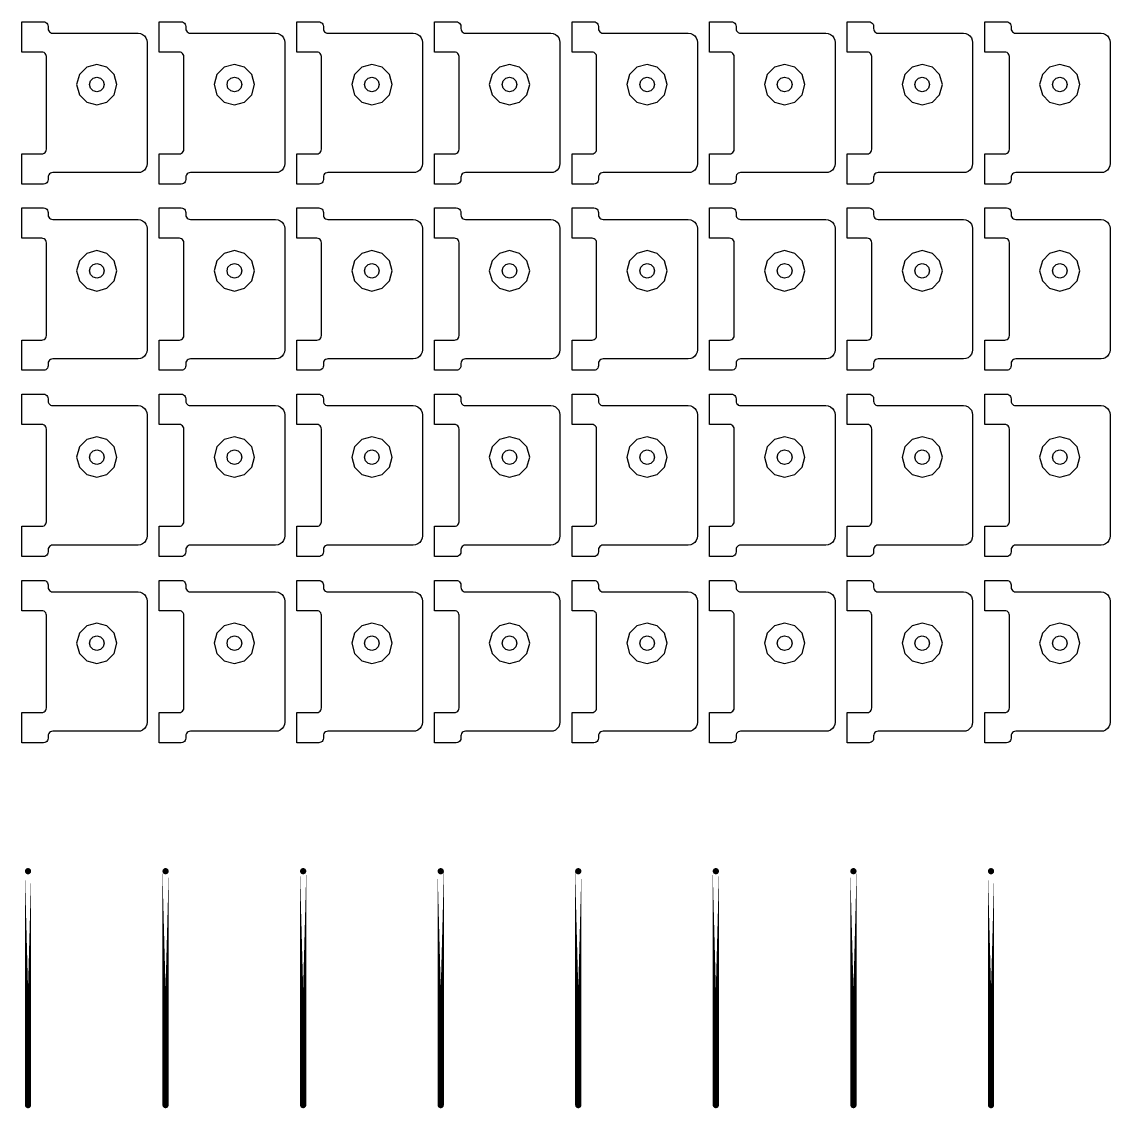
# Model space of a CAD drawing. Extents: x 11 to 212, y 11 to 212.
# Drawn here: x 107.59 to 121.55, y 46.96 to 60.89 of the extents above; entities that cross this region are included whole.
import ezdxf

# ---------------------------------------------------------------- set-up
doc = ezdxf.new("R2010")
doc.units = 0
doc.layers.get('0').update_dxf_attribs({"linetype": 'continuous'})
doc.layers.add('G', color=7, linetype='continuous')

# ---------------------------------------------------------------- blocks, each defined once
blk = doc.blocks.new('cutlineendpoint')
at = {"const_width": 0.04}
blk.add_lwpolyline([(-0.02, 0, 1), (0.02, 0, 1)], format="xyb", close=True, dxfattribs=at)

msp = doc.modelspace()

# ---------------------------------------------------------------- linework, layer by layer
at = {"layer": 'G'}
for points in [[(107.847, 59.2), (107.862, 59.202), (107.876, 59.208), (107.889, 59.217), (107.898, 59.229), (107.904, 59.244), (107.906, 59.259), (107.906, 60.447), (107.904, 60.462), (107.898, 60.476), (107.889, 60.489), (107.876, 60.498), (107.862, 60.504), (107.847, 60.506), (107.591, 60.506), (107.591, 60.894), (107.871, 60.894), (107.886, 60.892), (107.9, 60.886), (107.912, 60.877), (107.922, 60.865), (107.927, 60.851), (107.929, 60.835), (107.929, 60.806), (107.931, 60.791), (107.937, 60.776), (107.947, 60.764), (107.959, 60.755), (107.973, 60.749), (107.988, 60.747), (109.082, 60.747), (109.113, 60.743), (109.141, 60.731), (109.166, 60.713), (109.184, 60.688), (109.196, 60.66), (109.2, 60.629), (109.2, 59.076), (109.196, 59.046), (109.184, 59.018), (109.166, 58.993), (109.141, 58.975), (109.113, 58.963), (109.082, 58.959), (107.988, 58.959), (107.973, 58.957), (107.959, 58.951), (107.947, 58.942), (107.937, 58.929), (107.931, 58.915), (107.929, 58.9), (107.929, 58.871), (107.927, 58.855), (107.922, 58.841), (107.912, 58.829), (107.9, 58.82), (107.886, 58.814), (107.871, 58.812), (107.591, 58.812), (107.591, 59.2)], [(109.612, 59.2), (109.627, 59.202), (109.641, 59.208), (109.653, 59.217), (109.663, 59.229), (109.669, 59.244), (109.671, 59.259), (109.671, 60.447), (109.669, 60.462), (109.663, 60.476), (109.653, 60.489), (109.641, 60.498), (109.627, 60.504), (109.612, 60.506), (109.355, 60.506), (109.355, 60.894), (109.635, 60.894), (109.651, 60.892), (109.665, 60.886), (109.677, 60.877), (109.686, 60.865), (109.692, 60.851), (109.694, 60.835), (109.694, 60.806), (109.696, 60.791), (109.702, 60.776), (109.711, 60.764), (109.724, 60.755), (109.738, 60.749), (109.753, 60.747), (110.847, 60.747), (110.878, 60.743), (110.906, 60.731), (110.93, 60.713), (110.949, 60.688), (110.961, 60.66), (110.965, 60.629), (110.965, 59.076), (110.961, 59.046), (110.949, 59.018), (110.93, 58.993), (110.906, 58.975), (110.878, 58.963), (110.847, 58.959), (109.753, 58.959), (109.738, 58.957), (109.724, 58.951), (109.711, 58.942), (109.702, 58.929), (109.696, 58.915), (109.694, 58.9), (109.694, 58.871), (109.692, 58.855), (109.686, 58.841), (109.677, 58.829), (109.665, 58.82), (109.651, 58.814), (109.635, 58.812), (109.355, 58.812), (109.355, 59.2)], [(111.376, 59.2), (111.392, 59.202), (111.406, 59.208), (111.418, 59.217), (111.427, 59.229), (111.433, 59.244), (111.435, 59.259), (111.435, 60.447), (111.433, 60.462), (111.427, 60.476), (111.418, 60.489), (111.406, 60.498), (111.392, 60.504), (111.376, 60.506), (111.12, 60.506), (111.12, 60.894), (111.4, 60.894), (111.415, 60.892), (111.429, 60.886), (111.442, 60.877), (111.451, 60.865), (111.457, 60.851), (111.459, 60.835), (111.459, 60.806), (111.461, 60.791), (111.467, 60.776), (111.476, 60.764), (111.488, 60.755), (111.502, 60.749), (111.518, 60.747), (112.612, 60.747), (112.642, 60.743), (112.671, 60.731), (112.695, 60.713), (112.714, 60.688), (112.725, 60.66), (112.729, 60.629), (112.729, 59.076), (112.725, 59.046), (112.714, 59.018), (112.695, 58.993), (112.671, 58.975), (112.642, 58.963), (112.612, 58.959), (111.518, 58.959), (111.502, 58.957), (111.488, 58.951), (111.476, 58.942), (111.467, 58.929), (111.461, 58.915), (111.459, 58.9), (111.459, 58.871), (111.457, 58.855), (111.451, 58.841), (111.442, 58.829), (111.429, 58.82), (111.415, 58.814), (111.4, 58.812), (111.12, 58.812), (111.12, 59.2)], [(113.141, 59.2), (113.156, 59.202), (113.171, 59.208), (113.183, 59.217), (113.192, 59.229), (113.198, 59.244), (113.2, 59.259), (113.2, 60.447), (113.198, 60.462), (113.192, 60.476), (113.183, 60.489), (113.171, 60.498), (113.156, 60.504), (113.141, 60.506), (112.885, 60.506), (112.885, 60.894), (113.165, 60.894), (113.18, 60.892), (113.194, 60.886), (113.206, 60.877), (113.216, 60.865), (113.222, 60.851), (113.224, 60.835), (113.224, 60.806), (113.226, 60.791), (113.231, 60.776), (113.241, 60.764), (113.253, 60.755), (113.267, 60.749), (113.282, 60.747), (114.376, 60.747), (114.407, 60.743), (114.435, 60.731), (114.46, 60.713), (114.478, 60.688), (114.49, 60.66), (114.494, 60.629), (114.494, 59.076), (114.49, 59.046), (114.478, 59.018), (114.46, 58.993), (114.435, 58.975), (114.407, 58.963), (114.376, 58.959), (113.282, 58.959), (113.267, 58.957), (113.253, 58.951), (113.241, 58.942), (113.231, 58.929), (113.226, 58.915), (113.224, 58.9), (113.224, 58.871), (113.222, 58.855), (113.216, 58.841), (113.206, 58.829), (113.194, 58.82), (113.18, 58.814), (113.165, 58.812), (112.885, 58.812), (112.885, 59.2)], [(114.906, 59.2), (114.921, 59.202), (114.935, 59.208), (114.947, 59.217), (114.957, 59.229), (114.963, 59.244), (114.965, 59.259), (114.965, 60.447), (114.963, 60.462), (114.957, 60.476), (114.947, 60.489), (114.935, 60.498), (114.921, 60.504), (114.906, 60.506), (114.649, 60.506), (114.649, 60.894), (114.929, 60.894), (114.945, 60.892), (114.959, 60.886), (114.971, 60.877), (114.98, 60.865), (114.986, 60.851), (114.988, 60.835), (114.988, 60.806), (114.99, 60.791), (114.996, 60.776), (115.005, 60.764), (115.018, 60.755), (115.032, 60.749), (115.047, 60.747), (116.141, 60.747), (116.172, 60.743), (116.2, 60.731), (116.224, 60.713), (116.243, 60.688), (116.255, 60.66), (116.259, 60.629), (116.259, 59.076), (116.255, 59.046), (116.243, 59.018), (116.224, 58.993), (116.2, 58.975), (116.172, 58.963), (116.141, 58.959), (115.047, 58.959), (115.032, 58.957), (115.018, 58.951), (115.005, 58.942), (114.996, 58.929), (114.99, 58.915), (114.988, 58.9), (114.988, 58.871), (114.986, 58.855), (114.98, 58.841), (114.971, 58.829), (114.959, 58.82), (114.945, 58.814), (114.929, 58.812), (114.649, 58.812), (114.649, 59.2)], [(116.671, 59.2), (116.686, 59.202), (116.7, 59.208), (116.712, 59.217), (116.722, 59.229), (116.727, 59.244), (116.729, 59.259), (116.729, 60.447), (116.727, 60.462), (116.722, 60.476), (116.712, 60.489), (116.7, 60.498), (116.686, 60.504), (116.671, 60.506), (116.414, 60.506), (116.414, 60.894), (116.694, 60.894), (116.709, 60.892), (116.724, 60.886), (116.736, 60.877), (116.745, 60.865), (116.751, 60.851), (116.753, 60.835), (116.753, 60.806), (116.755, 60.791), (116.761, 60.776), (116.77, 60.764), (116.782, 60.755), (116.797, 60.749), (116.812, 60.747), (117.906, 60.747), (117.936, 60.743), (117.965, 60.731), (117.989, 60.713), (118.008, 60.688), (118.02, 60.66), (118.024, 60.629), (118.024, 59.076), (118.02, 59.046), (118.008, 59.018), (117.989, 58.993), (117.965, 58.975), (117.936, 58.963), (117.906, 58.959), (116.812, 58.959), (116.797, 58.957), (116.782, 58.951), (116.77, 58.942), (116.761, 58.929), (116.755, 58.915), (116.753, 58.9), (116.753, 58.871), (116.751, 58.855), (116.745, 58.841), (116.736, 58.829), (116.724, 58.82), (116.709, 58.814), (116.694, 58.812), (116.414, 58.812), (116.414, 59.2)], [(118.435, 59.2), (118.451, 59.202), (118.465, 59.208), (118.477, 59.217), (118.486, 59.229), (118.492, 59.244), (118.494, 59.259), (118.494, 60.447), (118.492, 60.462), (118.486, 60.476), (118.477, 60.489), (118.465, 60.498), (118.451, 60.504), (118.435, 60.506), (118.179, 60.506), (118.179, 60.894), (118.459, 60.894), (118.474, 60.892), (118.488, 60.886), (118.5, 60.877), (118.51, 60.865), (118.516, 60.851), (118.518, 60.835), (118.518, 60.806), (118.52, 60.791), (118.526, 60.776), (118.535, 60.764), (118.547, 60.755), (118.561, 60.749), (118.576, 60.747), (119.671, 60.747), (119.701, 60.743), (119.729, 60.731), (119.754, 60.713), (119.772, 60.688), (119.784, 60.66), (119.788, 60.629), (119.788, 59.076), (119.784, 59.046), (119.772, 59.018), (119.754, 58.993), (119.729, 58.975), (119.701, 58.963), (119.671, 58.959), (118.576, 58.959), (118.561, 58.957), (118.547, 58.951), (118.535, 58.942), (118.526, 58.929), (118.52, 58.915), (118.518, 58.9), (118.518, 58.871), (118.516, 58.855), (118.51, 58.841), (118.5, 58.829), (118.488, 58.82), (118.474, 58.814), (118.459, 58.812), (118.179, 58.812), (118.179, 59.2)], [(120.2, 59.2), (120.215, 59.202), (120.229, 59.208), (120.242, 59.217), (120.251, 59.229), (120.257, 59.244), (120.259, 59.259), (120.259, 60.447), (120.257, 60.462), (120.251, 60.476), (120.242, 60.489), (120.229, 60.498), (120.215, 60.504), (120.2, 60.506), (119.944, 60.506), (119.944, 60.894), (120.224, 60.894), (120.239, 60.892), (120.253, 60.886), (120.265, 60.877), (120.274, 60.865), (120.28, 60.851), (120.282, 60.835), (120.282, 60.806), (120.284, 60.791), (120.29, 60.776), (120.3, 60.764), (120.312, 60.755), (120.326, 60.749), (120.341, 60.747), (121.435, 60.747), (121.466, 60.743), (121.494, 60.731), (121.518, 60.713), (121.537, 60.688), (121.549, 60.66), (121.553, 60.629), (121.553, 59.076), (121.549, 59.046), (121.537, 59.018), (121.518, 58.993), (121.494, 58.975), (121.466, 58.963), (121.435, 58.959), (120.341, 58.959), (120.326, 58.957), (120.312, 58.951), (120.3, 58.942), (120.29, 58.929), (120.284, 58.915), (120.282, 58.9), (120.282, 58.871), (120.28, 58.855), (120.274, 58.841), (120.265, 58.829), (120.253, 58.82), (120.239, 58.814), (120.224, 58.812), (119.944, 58.812), (119.944, 59.2)], [(108.777, 59.959), (108.812, 60.088), (108.777, 60.218), (108.682, 60.312), (108.553, 60.347), (108.424, 60.312), (108.329, 60.218), (108.294, 60.088), (108.329, 59.959), (108.424, 59.864), (108.553, 59.829), (108.682, 59.864)], [(110.542, 59.959), (110.576, 60.088), (110.542, 60.218), (110.447, 60.312), (110.318, 60.347), (110.188, 60.312), (110.093, 60.218), (110.059, 60.088), (110.093, 59.959), (110.188, 59.864), (110.318, 59.829), (110.447, 59.864)], [(112.307, 59.959), (112.341, 60.088), (112.307, 60.218), (112.212, 60.312), (112.082, 60.347), (111.953, 60.312), (111.858, 60.218), (111.824, 60.088), (111.858, 59.959), (111.953, 59.864), (112.082, 59.829), (112.212, 59.864)], [(114.071, 59.959), (114.106, 60.088), (114.071, 60.218), (113.976, 60.312), (113.847, 60.347), (113.718, 60.312), (113.623, 60.218), (113.588, 60.088), (113.623, 59.959), (113.718, 59.864), (113.847, 59.829), (113.976, 59.864)], [(115.836, 59.959), (115.871, 60.088), (115.836, 60.218), (115.741, 60.312), (115.612, 60.347), (115.482, 60.312), (115.388, 60.218), (115.353, 60.088), (115.388, 59.959), (115.482, 59.864), (115.612, 59.829), (115.741, 59.864)], [(117.601, 59.959), (117.635, 60.088), (117.601, 60.218), (117.506, 60.312), (117.376, 60.347), (117.247, 60.312), (117.152, 60.218), (117.118, 60.088), (117.152, 59.959), (117.247, 59.864), (117.376, 59.829), (117.506, 59.864)], [(119.365, 59.959), (119.4, 60.088), (119.365, 60.218), (119.271, 60.312), (119.141, 60.347), (119.012, 60.312), (118.917, 60.218), (118.882, 60.088), (118.917, 59.959), (119.012, 59.864), (119.141, 59.829), (119.271, 59.864)], [(121.13, 59.959), (121.165, 60.088), (121.13, 60.218), (121.035, 60.312), (120.906, 60.347), (120.776, 60.312), (120.682, 60.218), (120.647, 60.088), (120.682, 59.959), (120.776, 59.864), (120.906, 59.829), (121.035, 59.864)], [(108.647, 60.088), (108.634, 60.041), (108.6, 60.007), (108.553, 59.994), (108.506, 60.007), (108.471, 60.041), (108.459, 60.088), (108.471, 60.135), (108.506, 60.17), (108.553, 60.182), (108.6, 60.17), (108.634, 60.135)], [(110.412, 60.088), (110.399, 60.041), (110.365, 60.007), (110.318, 59.994), (110.271, 60.007), (110.236, 60.041), (110.224, 60.088), (110.236, 60.135), (110.271, 60.17), (110.318, 60.182), (110.365, 60.17), (110.399, 60.135)], [(112.176, 60.088), (112.164, 60.041), (112.129, 60.007), (112.082, 59.994), (112.035, 60.007), (112.001, 60.041), (111.988, 60.088), (112.001, 60.135), (112.035, 60.17), (112.082, 60.182), (112.129, 60.17), (112.164, 60.135)], [(113.941, 60.088), (113.929, 60.041), (113.894, 60.007), (113.847, 59.994), (113.8, 60.007), (113.766, 60.041), (113.753, 60.088), (113.766, 60.135), (113.8, 60.17), (113.847, 60.182), (113.894, 60.17), (113.929, 60.135)], [(115.706, 60.088), (115.693, 60.041), (115.659, 60.007), (115.612, 59.994), (115.565, 60.007), (115.53, 60.041), (115.518, 60.088), (115.53, 60.135), (115.565, 60.17), (115.612, 60.182), (115.659, 60.17), (115.693, 60.135)], [(117.471, 60.088), (117.458, 60.041), (117.424, 60.007), (117.376, 59.994), (117.329, 60.007), (117.295, 60.041), (117.282, 60.088), (117.295, 60.135), (117.329, 60.17), (117.376, 60.182), (117.424, 60.17), (117.458, 60.135)], [(119.235, 60.088), (119.223, 60.041), (119.188, 60.007), (119.141, 59.994), (119.094, 60.007), (119.06, 60.041), (119.047, 60.088), (119.06, 60.135), (119.094, 60.17), (119.141, 60.182), (119.188, 60.17), (119.223, 60.135)], [(121, 60.088), (120.987, 60.041), (120.953, 60.007), (120.906, 59.994), (120.859, 60.007), (120.824, 60.041), (120.812, 60.088), (120.824, 60.135), (120.859, 60.17), (120.906, 60.182), (120.953, 60.17), (120.987, 60.135)], [(107.847, 56.812), (107.862, 56.814), (107.876, 56.82), (107.889, 56.829), (107.898, 56.841), (107.904, 56.855), (107.906, 56.871), (107.906, 58.059), (107.904, 58.074), (107.898, 58.088), (107.889, 58.1), (107.876, 58.11), (107.862, 58.116), (107.847, 58.118), (107.591, 58.118), (107.591, 58.506), (107.871, 58.506), (107.886, 58.504), (107.9, 58.498), (107.912, 58.489), (107.922, 58.476), (107.927, 58.462), (107.929, 58.447), (107.929, 58.418), (107.931, 58.402), (107.937, 58.388), (107.947, 58.376), (107.959, 58.367), (107.973, 58.361), (107.988, 58.359), (109.082, 58.359), (109.113, 58.355), (109.141, 58.343), (109.166, 58.324), (109.184, 58.3), (109.196, 58.272), (109.2, 58.241), (109.2, 56.688), (109.196, 56.658), (109.184, 56.629), (109.166, 56.605), (109.141, 56.586), (109.113, 56.575), (109.082, 56.571), (107.988, 56.571), (107.973, 56.569), (107.959, 56.563), (107.947, 56.553), (107.937, 56.541), (107.931, 56.527), (107.929, 56.512), (107.929, 56.482), (107.927, 56.467), (107.922, 56.453), (107.912, 56.441), (107.9, 56.431), (107.886, 56.426), (107.871, 56.424), (107.591, 56.424), (107.591, 56.812)], [(109.612, 56.812), (109.627, 56.814), (109.641, 56.82), (109.653, 56.829), (109.663, 56.841), (109.669, 56.855), (109.671, 56.871), (109.671, 58.059), (109.669, 58.074), (109.663, 58.088), (109.653, 58.1), (109.641, 58.11), (109.627, 58.116), (109.612, 58.118), (109.355, 58.118), (109.355, 58.506), (109.635, 58.506), (109.651, 58.504), (109.665, 58.498), (109.677, 58.489), (109.686, 58.476), (109.692, 58.462), (109.694, 58.447), (109.694, 58.418), (109.696, 58.402), (109.702, 58.388), (109.711, 58.376), (109.724, 58.367), (109.738, 58.361), (109.753, 58.359), (110.847, 58.359), (110.878, 58.355), (110.906, 58.343), (110.93, 58.324), (110.949, 58.3), (110.961, 58.272), (110.965, 58.241), (110.965, 56.688), (110.961, 56.658), (110.949, 56.629), (110.93, 56.605), (110.906, 56.586), (110.878, 56.575), (110.847, 56.571), (109.753, 56.571), (109.738, 56.569), (109.724, 56.563), (109.711, 56.553), (109.702, 56.541), (109.696, 56.527), (109.694, 56.512), (109.694, 56.482), (109.692, 56.467), (109.686, 56.453), (109.677, 56.441), (109.665, 56.431), (109.651, 56.426), (109.635, 56.424), (109.355, 56.424), (109.355, 56.812)], [(111.376, 56.812), (111.392, 56.814), (111.406, 56.82), (111.418, 56.829), (111.427, 56.841), (111.433, 56.855), (111.435, 56.871), (111.435, 58.059), (111.433, 58.074), (111.427, 58.088), (111.418, 58.1), (111.406, 58.11), (111.392, 58.116), (111.376, 58.118), (111.12, 58.118), (111.12, 58.506), (111.4, 58.506), (111.415, 58.504), (111.429, 58.498), (111.442, 58.489), (111.451, 58.476), (111.457, 58.462), (111.459, 58.447), (111.459, 58.418), (111.461, 58.402), (111.467, 58.388), (111.476, 58.376), (111.488, 58.367), (111.502, 58.361), (111.518, 58.359), (112.612, 58.359), (112.642, 58.355), (112.671, 58.343), (112.695, 58.324), (112.714, 58.3), (112.725, 58.272), (112.729, 58.241), (112.729, 56.688), (112.725, 56.658), (112.714, 56.629), (112.695, 56.605), (112.671, 56.586), (112.642, 56.575), (112.612, 56.571), (111.518, 56.571), (111.502, 56.569), (111.488, 56.563), (111.476, 56.553), (111.467, 56.541), (111.461, 56.527), (111.459, 56.512), (111.459, 56.482), (111.457, 56.467), (111.451, 56.453), (111.442, 56.441), (111.429, 56.431), (111.415, 56.426), (111.4, 56.424), (111.12, 56.424), (111.12, 56.812)], [(113.141, 56.812), (113.156, 56.814), (113.171, 56.82), (113.183, 56.829), (113.192, 56.841), (113.198, 56.855), (113.2, 56.871), (113.2, 58.059), (113.198, 58.074), (113.192, 58.088), (113.183, 58.1), (113.171, 58.11), (113.156, 58.116), (113.141, 58.118), (112.885, 58.118), (112.885, 58.506), (113.165, 58.506), (113.18, 58.504), (113.194, 58.498), (113.206, 58.489), (113.216, 58.476), (113.222, 58.462), (113.224, 58.447), (113.224, 58.418), (113.226, 58.402), (113.231, 58.388), (113.241, 58.376), (113.253, 58.367), (113.267, 58.361), (113.282, 58.359), (114.376, 58.359), (114.407, 58.355), (114.435, 58.343), (114.46, 58.324), (114.478, 58.3), (114.49, 58.272), (114.494, 58.241), (114.494, 56.688), (114.49, 56.658), (114.478, 56.629), (114.46, 56.605), (114.435, 56.586), (114.407, 56.575), (114.376, 56.571), (113.282, 56.571), (113.267, 56.569), (113.253, 56.563), (113.241, 56.553), (113.231, 56.541), (113.226, 56.527), (113.224, 56.512), (113.224, 56.482), (113.222, 56.467), (113.216, 56.453), (113.206, 56.441), (113.194, 56.431), (113.18, 56.426), (113.165, 56.424), (112.885, 56.424), (112.885, 56.812)], [(114.906, 56.812), (114.921, 56.814), (114.935, 56.82), (114.947, 56.829), (114.957, 56.841), (114.963, 56.855), (114.965, 56.871), (114.965, 58.059), (114.963, 58.074), (114.957, 58.088), (114.947, 58.1), (114.935, 58.11), (114.921, 58.116), (114.906, 58.118), (114.649, 58.118), (114.649, 58.506), (114.929, 58.506), (114.945, 58.504), (114.959, 58.498), (114.971, 58.489), (114.98, 58.476), (114.986, 58.462), (114.988, 58.447), (114.988, 58.418), (114.99, 58.402), (114.996, 58.388), (115.005, 58.376), (115.018, 58.367), (115.032, 58.361), (115.047, 58.359), (116.141, 58.359), (116.172, 58.355), (116.2, 58.343), (116.224, 58.324), (116.243, 58.3), (116.255, 58.272), (116.259, 58.241), (116.259, 56.688), (116.255, 56.658), (116.243, 56.629), (116.224, 56.605), (116.2, 56.586), (116.172, 56.575), (116.141, 56.571), (115.047, 56.571), (115.032, 56.569), (115.018, 56.563), (115.005, 56.553), (114.996, 56.541), (114.99, 56.527), (114.988, 56.512), (114.988, 56.482), (114.986, 56.467), (114.98, 56.453), (114.971, 56.441), (114.959, 56.431), (114.945, 56.426), (114.929, 56.424), (114.649, 56.424), (114.649, 56.812)], [(116.671, 56.812), (116.686, 56.814), (116.7, 56.82), (116.712, 56.829), (116.722, 56.841), (116.727, 56.855), (116.729, 56.871), (116.729, 58.059), (116.727, 58.074), (116.722, 58.088), (116.712, 58.1), (116.7, 58.11), (116.686, 58.116), (116.671, 58.118), (116.414, 58.118), (116.414, 58.506), (116.694, 58.506), (116.709, 58.504), (116.724, 58.498), (116.736, 58.489), (116.745, 58.476), (116.751, 58.462), (116.753, 58.447), (116.753, 58.418), (116.755, 58.402), (116.761, 58.388), (116.77, 58.376), (116.782, 58.367), (116.797, 58.361), (116.812, 58.359), (117.906, 58.359), (117.936, 58.355), (117.965, 58.343), (117.989, 58.324), (118.008, 58.3), (118.02, 58.272), (118.024, 58.241), (118.024, 56.688), (118.02, 56.658), (118.008, 56.629), (117.989, 56.605), (117.965, 56.586), (117.936, 56.575), (117.906, 56.571), (116.812, 56.571), (116.797, 56.569), (116.782, 56.563), (116.77, 56.553), (116.761, 56.541), (116.755, 56.527), (116.753, 56.512), (116.753, 56.482), (116.751, 56.467), (116.745, 56.453), (116.736, 56.441), (116.724, 56.431), (116.709, 56.426), (116.694, 56.424), (116.414, 56.424), (116.414, 56.812)], [(118.435, 56.812), (118.451, 56.814), (118.465, 56.82), (118.477, 56.829), (118.486, 56.841), (118.492, 56.855), (118.494, 56.871), (118.494, 58.059), (118.492, 58.074), (118.486, 58.088), (118.477, 58.1), (118.465, 58.11), (118.451, 58.116), (118.435, 58.118), (118.179, 58.118), (118.179, 58.506), (118.459, 58.506), (118.474, 58.504), (118.488, 58.498), (118.5, 58.489), (118.51, 58.476), (118.516, 58.462), (118.518, 58.447), (118.518, 58.418), (118.52, 58.402), (118.526, 58.388), (118.535, 58.376), (118.547, 58.367), (118.561, 58.361), (118.576, 58.359), (119.671, 58.359), (119.701, 58.355), (119.729, 58.343), (119.754, 58.324), (119.772, 58.3), (119.784, 58.272), (119.788, 58.241), (119.788, 56.688), (119.784, 56.658), (119.772, 56.629), (119.754, 56.605), (119.729, 56.586), (119.701, 56.575), (119.671, 56.571), (118.576, 56.571), (118.561, 56.569), (118.547, 56.563), (118.535, 56.553), (118.526, 56.541), (118.52, 56.527), (118.518, 56.512), (118.518, 56.482), (118.516, 56.467), (118.51, 56.453), (118.5, 56.441), (118.488, 56.431), (118.474, 56.426), (118.459, 56.424), (118.179, 56.424), (118.179, 56.812)], [(120.2, 56.812), (120.215, 56.814), (120.229, 56.82), (120.242, 56.829), (120.251, 56.841), (120.257, 56.855), (120.259, 56.871), (120.259, 58.059), (120.257, 58.074), (120.251, 58.088), (120.242, 58.1), (120.229, 58.11), (120.215, 58.116), (120.2, 58.118), (119.944, 58.118), (119.944, 58.506), (120.224, 58.506), (120.239, 58.504), (120.253, 58.498), (120.265, 58.489), (120.274, 58.476), (120.28, 58.462), (120.282, 58.447), (120.282, 58.418), (120.284, 58.402), (120.29, 58.388), (120.3, 58.376), (120.312, 58.367), (120.326, 58.361), (120.341, 58.359), (121.435, 58.359), (121.466, 58.355), (121.494, 58.343), (121.518, 58.324), (121.537, 58.3), (121.549, 58.272), (121.553, 58.241), (121.553, 56.688), (121.549, 56.658), (121.537, 56.629), (121.518, 56.605), (121.494, 56.586), (121.466, 56.575), (121.435, 56.571), (120.341, 56.571), (120.326, 56.569), (120.312, 56.563), (120.3, 56.553), (120.29, 56.541), (120.284, 56.527), (120.282, 56.512), (120.282, 56.482), (120.28, 56.467), (120.274, 56.453), (120.265, 56.441), (120.253, 56.431), (120.239, 56.426), (120.224, 56.424), (119.944, 56.424), (119.944, 56.812)], [(108.777, 57.571), (108.812, 57.7), (108.777, 57.829), (108.682, 57.924), (108.553, 57.959), (108.424, 57.924), (108.329, 57.829), (108.294, 57.7), (108.329, 57.571), (108.424, 57.476), (108.553, 57.441), (108.682, 57.476)], [(110.542, 57.571), (110.576, 57.7), (110.542, 57.829), (110.447, 57.924), (110.318, 57.959), (110.188, 57.924), (110.093, 57.829), (110.059, 57.7), (110.093, 57.571), (110.188, 57.476), (110.318, 57.441), (110.447, 57.476)], [(112.307, 57.571), (112.341, 57.7), (112.307, 57.829), (112.212, 57.924), (112.082, 57.959), (111.953, 57.924), (111.858, 57.829), (111.824, 57.7), (111.858, 57.571), (111.953, 57.476), (112.082, 57.441), (112.212, 57.476)], [(114.071, 57.571), (114.106, 57.7), (114.071, 57.829), (113.976, 57.924), (113.847, 57.959), (113.718, 57.924), (113.623, 57.829), (113.588, 57.7), (113.623, 57.571), (113.718, 57.476), (113.847, 57.441), (113.976, 57.476)], [(115.836, 57.571), (115.871, 57.7), (115.836, 57.829), (115.741, 57.924), (115.612, 57.959), (115.482, 57.924), (115.388, 57.829), (115.353, 57.7), (115.388, 57.571), (115.482, 57.476), (115.612, 57.441), (115.741, 57.476)], [(117.601, 57.571), (117.635, 57.7), (117.601, 57.829), (117.506, 57.924), (117.376, 57.959), (117.247, 57.924), (117.152, 57.829), (117.118, 57.7), (117.152, 57.571), (117.247, 57.476), (117.376, 57.441), (117.506, 57.476)], [(119.365, 57.571), (119.4, 57.7), (119.365, 57.829), (119.271, 57.924), (119.141, 57.959), (119.012, 57.924), (118.917, 57.829), (118.882, 57.7), (118.917, 57.571), (119.012, 57.476), (119.141, 57.441), (119.271, 57.476)], [(121.13, 57.571), (121.165, 57.7), (121.13, 57.829), (121.035, 57.924), (120.906, 57.959), (120.776, 57.924), (120.682, 57.829), (120.647, 57.7), (120.682, 57.571), (120.776, 57.476), (120.906, 57.441), (121.035, 57.476)], [(108.647, 57.7), (108.634, 57.653), (108.6, 57.618), (108.553, 57.606), (108.506, 57.618), (108.471, 57.653), (108.459, 57.7), (108.471, 57.747), (108.506, 57.782), (108.553, 57.794), (108.6, 57.782), (108.634, 57.747)], [(110.412, 57.7), (110.399, 57.653), (110.365, 57.618), (110.318, 57.606), (110.271, 57.618), (110.236, 57.653), (110.224, 57.7), (110.236, 57.747), (110.271, 57.782), (110.318, 57.794), (110.365, 57.782), (110.399, 57.747)], [(112.176, 57.7), (112.164, 57.653), (112.129, 57.618), (112.082, 57.606), (112.035, 57.618), (112.001, 57.653), (111.988, 57.7), (112.001, 57.747), (112.035, 57.782), (112.082, 57.794), (112.129, 57.782), (112.164, 57.747)], [(113.941, 57.7), (113.929, 57.653), (113.894, 57.618), (113.847, 57.606), (113.8, 57.618), (113.766, 57.653), (113.753, 57.7), (113.766, 57.747), (113.8, 57.782), (113.847, 57.794), (113.894, 57.782), (113.929, 57.747)], [(115.706, 57.7), (115.693, 57.653), (115.659, 57.618), (115.612, 57.606), (115.565, 57.618), (115.53, 57.653), (115.518, 57.7), (115.53, 57.747), (115.565, 57.782), (115.612, 57.794), (115.659, 57.782), (115.693, 57.747)], [(117.471, 57.7), (117.458, 57.653), (117.424, 57.618), (117.376, 57.606), (117.329, 57.618), (117.295, 57.653), (117.282, 57.7), (117.295, 57.747), (117.329, 57.782), (117.376, 57.794), (117.424, 57.782), (117.458, 57.747)], [(119.235, 57.7), (119.223, 57.653), (119.188, 57.618), (119.141, 57.606), (119.094, 57.618), (119.06, 57.653), (119.047, 57.7), (119.06, 57.747), (119.094, 57.782), (119.141, 57.794), (119.188, 57.782), (119.223, 57.747)], [(121, 57.7), (120.987, 57.653), (120.953, 57.618), (120.906, 57.606), (120.859, 57.618), (120.824, 57.653), (120.812, 57.7), (120.824, 57.747), (120.859, 57.782), (120.906, 57.794), (120.953, 57.782), (120.987, 57.747)], [(107.847, 54.424), (107.862, 54.426), (107.876, 54.431), (107.889, 54.441), (107.898, 54.453), (107.904, 54.467), (107.906, 54.482), (107.906, 55.671), (107.904, 55.686), (107.898, 55.7), (107.889, 55.712), (107.876, 55.722), (107.862, 55.727), (107.847, 55.729), (107.591, 55.729), (107.591, 56.118), (107.871, 56.118), (107.886, 56.116), (107.9, 56.11), (107.912, 56.1), (107.922, 56.088), (107.927, 56.074), (107.929, 56.059), (107.929, 56.029), (107.931, 56.014), (107.937, 56), (107.947, 55.988), (107.959, 55.978), (107.973, 55.973), (107.988, 55.971), (109.082, 55.971), (109.113, 55.967), (109.141, 55.955), (109.166, 55.936), (109.184, 55.912), (109.196, 55.883), (109.2, 55.853), (109.2, 54.3), (109.196, 54.27), (109.184, 54.241), (109.166, 54.217), (109.141, 54.198), (109.113, 54.186), (109.082, 54.182), (107.988, 54.182), (107.973, 54.18), (107.959, 54.174), (107.947, 54.165), (107.937, 54.153), (107.931, 54.139), (107.929, 54.124), (107.929, 54.094), (107.927, 54.079), (107.922, 54.065), (107.912, 54.053), (107.9, 54.043), (107.886, 54.037), (107.871, 54.035), (107.591, 54.035), (107.591, 54.424)], [(109.612, 54.424), (109.627, 54.426), (109.641, 54.431), (109.653, 54.441), (109.663, 54.453), (109.669, 54.467), (109.671, 54.482), (109.671, 55.671), (109.669, 55.686), (109.663, 55.7), (109.653, 55.712), (109.641, 55.722), (109.627, 55.727), (109.612, 55.729), (109.355, 55.729), (109.355, 56.118), (109.635, 56.118), (109.651, 56.116), (109.665, 56.11), (109.677, 56.1), (109.686, 56.088), (109.692, 56.074), (109.694, 56.059), (109.694, 56.029), (109.696, 56.014), (109.702, 56), (109.711, 55.988), (109.724, 55.978), (109.738, 55.973), (109.753, 55.971), (110.847, 55.971), (110.878, 55.967), (110.906, 55.955), (110.93, 55.936), (110.949, 55.912), (110.961, 55.883), (110.965, 55.853), (110.965, 54.3), (110.961, 54.27), (110.949, 54.241), (110.93, 54.217), (110.906, 54.198), (110.878, 54.186), (110.847, 54.182), (109.753, 54.182), (109.738, 54.18), (109.724, 54.174), (109.711, 54.165), (109.702, 54.153), (109.696, 54.139), (109.694, 54.124), (109.694, 54.094), (109.692, 54.079), (109.686, 54.065), (109.677, 54.053), (109.665, 54.043), (109.651, 54.037), (109.635, 54.035), (109.355, 54.035), (109.355, 54.424)], [(111.376, 54.424), (111.392, 54.426), (111.406, 54.431), (111.418, 54.441), (111.427, 54.453), (111.433, 54.467), (111.435, 54.482), (111.435, 55.671), (111.433, 55.686), (111.427, 55.7), (111.418, 55.712), (111.406, 55.722), (111.392, 55.727), (111.376, 55.729), (111.12, 55.729), (111.12, 56.118), (111.4, 56.118), (111.415, 56.116), (111.429, 56.11), (111.442, 56.1), (111.451, 56.088), (111.457, 56.074), (111.459, 56.059), (111.459, 56.029), (111.461, 56.014), (111.467, 56), (111.476, 55.988), (111.488, 55.978), (111.502, 55.973), (111.518, 55.971), (112.612, 55.971), (112.642, 55.967), (112.671, 55.955), (112.695, 55.936), (112.714, 55.912), (112.725, 55.883), (112.729, 55.853), (112.729, 54.3), (112.725, 54.27), (112.714, 54.241), (112.695, 54.217), (112.671, 54.198), (112.642, 54.186), (112.612, 54.182), (111.518, 54.182), (111.502, 54.18), (111.488, 54.174), (111.476, 54.165), (111.467, 54.153), (111.461, 54.139), (111.459, 54.124), (111.459, 54.094), (111.457, 54.079), (111.451, 54.065), (111.442, 54.053), (111.429, 54.043), (111.415, 54.037), (111.4, 54.035), (111.12, 54.035), (111.12, 54.424)], [(113.141, 54.424), (113.156, 54.426), (113.171, 54.431), (113.183, 54.441), (113.192, 54.453), (113.198, 54.467), (113.2, 54.482), (113.2, 55.671), (113.198, 55.686), (113.192, 55.7), (113.183, 55.712), (113.171, 55.722), (113.156, 55.727), (113.141, 55.729), (112.885, 55.729), (112.885, 56.118), (113.165, 56.118), (113.18, 56.116), (113.194, 56.11), (113.206, 56.1), (113.216, 56.088), (113.222, 56.074), (113.224, 56.059), (113.224, 56.029), (113.226, 56.014), (113.231, 56), (113.241, 55.988), (113.253, 55.978), (113.267, 55.973), (113.282, 55.971), (114.376, 55.971), (114.407, 55.967), (114.435, 55.955), (114.46, 55.936), (114.478, 55.912), (114.49, 55.883), (114.494, 55.853), (114.494, 54.3), (114.49, 54.27), (114.478, 54.241), (114.46, 54.217), (114.435, 54.198), (114.407, 54.186), (114.376, 54.182), (113.282, 54.182), (113.267, 54.18), (113.253, 54.174), (113.241, 54.165), (113.231, 54.153), (113.226, 54.139), (113.224, 54.124), (113.224, 54.094), (113.222, 54.079), (113.216, 54.065), (113.206, 54.053), (113.194, 54.043), (113.18, 54.037), (113.165, 54.035), (112.885, 54.035), (112.885, 54.424)], [(114.906, 54.424), (114.921, 54.426), (114.935, 54.431), (114.947, 54.441), (114.957, 54.453), (114.963, 54.467), (114.965, 54.482), (114.965, 55.671), (114.963, 55.686), (114.957, 55.7), (114.947, 55.712), (114.935, 55.722), (114.921, 55.727), (114.906, 55.729), (114.649, 55.729), (114.649, 56.118), (114.929, 56.118), (114.945, 56.116), (114.959, 56.11), (114.971, 56.1), (114.98, 56.088), (114.986, 56.074), (114.988, 56.059), (114.988, 56.029), (114.99, 56.014), (114.996, 56), (115.005, 55.988), (115.018, 55.978), (115.032, 55.973), (115.047, 55.971), (116.141, 55.971), (116.172, 55.967), (116.2, 55.955), (116.224, 55.936), (116.243, 55.912), (116.255, 55.883), (116.259, 55.853), (116.259, 54.3), (116.255, 54.27), (116.243, 54.241), (116.224, 54.217), (116.2, 54.198), (116.172, 54.186), (116.141, 54.182), (115.047, 54.182), (115.032, 54.18), (115.018, 54.174), (115.005, 54.165), (114.996, 54.153), (114.99, 54.139), (114.988, 54.124), (114.988, 54.094), (114.986, 54.079), (114.98, 54.065), (114.971, 54.053), (114.959, 54.043), (114.945, 54.037), (114.929, 54.035), (114.649, 54.035), (114.649, 54.424)], [(116.671, 54.424), (116.686, 54.426), (116.7, 54.431), (116.712, 54.441), (116.722, 54.453), (116.727, 54.467), (116.729, 54.482), (116.729, 55.671), (116.727, 55.686), (116.722, 55.7), (116.712, 55.712), (116.7, 55.722), (116.686, 55.727), (116.671, 55.729), (116.414, 55.729), (116.414, 56.118), (116.694, 56.118), (116.709, 56.116), (116.724, 56.11), (116.736, 56.1), (116.745, 56.088), (116.751, 56.074), (116.753, 56.059), (116.753, 56.029), (116.755, 56.014), (116.761, 56), (116.77, 55.988), (116.782, 55.978), (116.797, 55.973), (116.812, 55.971), (117.906, 55.971), (117.936, 55.967), (117.965, 55.955), (117.989, 55.936), (118.008, 55.912), (118.02, 55.883), (118.024, 55.853), (118.024, 54.3), (118.02, 54.27), (118.008, 54.241), (117.989, 54.217), (117.965, 54.198), (117.936, 54.186), (117.906, 54.182), (116.812, 54.182), (116.797, 54.18), (116.782, 54.174), (116.77, 54.165), (116.761, 54.153), (116.755, 54.139), (116.753, 54.124), (116.753, 54.094), (116.751, 54.079), (116.745, 54.065), (116.736, 54.053), (116.724, 54.043), (116.709, 54.037), (116.694, 54.035), (116.414, 54.035), (116.414, 54.424)], [(118.435, 54.424), (118.451, 54.426), (118.465, 54.431), (118.477, 54.441), (118.486, 54.453), (118.492, 54.467), (118.494, 54.482), (118.494, 55.671), (118.492, 55.686), (118.486, 55.7), (118.477, 55.712), (118.465, 55.722), (118.451, 55.727), (118.435, 55.729), (118.179, 55.729), (118.179, 56.118), (118.459, 56.118), (118.474, 56.116), (118.488, 56.11), (118.5, 56.1), (118.51, 56.088), (118.516, 56.074), (118.518, 56.059), (118.518, 56.029), (118.52, 56.014), (118.526, 56), (118.535, 55.988), (118.547, 55.978), (118.561, 55.973), (118.576, 55.971), (119.671, 55.971), (119.701, 55.967), (119.729, 55.955), (119.754, 55.936), (119.772, 55.912), (119.784, 55.883), (119.788, 55.853), (119.788, 54.3), (119.784, 54.27), (119.772, 54.241), (119.754, 54.217), (119.729, 54.198), (119.701, 54.186), (119.671, 54.182), (118.576, 54.182), (118.561, 54.18), (118.547, 54.174), (118.535, 54.165), (118.526, 54.153), (118.52, 54.139), (118.518, 54.124), (118.518, 54.094), (118.516, 54.079), (118.51, 54.065), (118.5, 54.053), (118.488, 54.043), (118.474, 54.037), (118.459, 54.035), (118.179, 54.035), (118.179, 54.424)], [(120.2, 54.424), (120.215, 54.426), (120.229, 54.431), (120.242, 54.441), (120.251, 54.453), (120.257, 54.467), (120.259, 54.482), (120.259, 55.671), (120.257, 55.686), (120.251, 55.7), (120.242, 55.712), (120.229, 55.722), (120.215, 55.727), (120.2, 55.729), (119.944, 55.729), (119.944, 56.118), (120.224, 56.118), (120.239, 56.116), (120.253, 56.11), (120.265, 56.1), (120.274, 56.088), (120.28, 56.074), (120.282, 56.059), (120.282, 56.029), (120.284, 56.014), (120.29, 56), (120.3, 55.988), (120.312, 55.978), (120.326, 55.973), (120.341, 55.971), (121.435, 55.971), (121.466, 55.967), (121.494, 55.955), (121.518, 55.936), (121.537, 55.912), (121.549, 55.883), (121.553, 55.853), (121.553, 54.3), (121.549, 54.27), (121.537, 54.241), (121.518, 54.217), (121.494, 54.198), (121.466, 54.186), (121.435, 54.182), (120.341, 54.182), (120.326, 54.18), (120.312, 54.174), (120.3, 54.165), (120.29, 54.153), (120.284, 54.139), (120.282, 54.124), (120.282, 54.094), (120.28, 54.079), (120.274, 54.065), (120.265, 54.053), (120.253, 54.043), (120.239, 54.037), (120.224, 54.035), (119.944, 54.035), (119.944, 54.424)], [(108.777, 55.182), (108.812, 55.312), (108.777, 55.441), (108.682, 55.536), (108.553, 55.571), (108.424, 55.536), (108.329, 55.441), (108.294, 55.312), (108.329, 55.182), (108.424, 55.088), (108.553, 55.053), (108.682, 55.088)], [(110.542, 55.182), (110.576, 55.312), (110.542, 55.441), (110.447, 55.536), (110.318, 55.571), (110.188, 55.536), (110.093, 55.441), (110.059, 55.312), (110.093, 55.182), (110.188, 55.088), (110.318, 55.053), (110.447, 55.088)], [(112.307, 55.182), (112.341, 55.312), (112.307, 55.441), (112.212, 55.536), (112.082, 55.571), (111.953, 55.536), (111.858, 55.441), (111.824, 55.312), (111.858, 55.182), (111.953, 55.088), (112.082, 55.053), (112.212, 55.088)], [(114.071, 55.182), (114.106, 55.312), (114.071, 55.441), (113.976, 55.536), (113.847, 55.571), (113.718, 55.536), (113.623, 55.441), (113.588, 55.312), (113.623, 55.182), (113.718, 55.088), (113.847, 55.053), (113.976, 55.088)], [(115.836, 55.182), (115.871, 55.312), (115.836, 55.441), (115.741, 55.536), (115.612, 55.571), (115.482, 55.536), (115.388, 55.441), (115.353, 55.312), (115.388, 55.182), (115.482, 55.088), (115.612, 55.053), (115.741, 55.088)], [(117.601, 55.182), (117.635, 55.312), (117.601, 55.441), (117.506, 55.536), (117.376, 55.571), (117.247, 55.536), (117.152, 55.441), (117.118, 55.312), (117.152, 55.182), (117.247, 55.088), (117.376, 55.053), (117.506, 55.088)], [(119.365, 55.182), (119.4, 55.312), (119.365, 55.441), (119.271, 55.536), (119.141, 55.571), (119.012, 55.536), (118.917, 55.441), (118.882, 55.312), (118.917, 55.182), (119.012, 55.088), (119.141, 55.053), (119.271, 55.088)], [(121.13, 55.182), (121.165, 55.312), (121.13, 55.441), (121.035, 55.536), (120.906, 55.571), (120.776, 55.536), (120.682, 55.441), (120.647, 55.312), (120.682, 55.182), (120.776, 55.088), (120.906, 55.053), (121.035, 55.088)], [(108.647, 55.312), (108.634, 55.265), (108.6, 55.23), (108.553, 55.218), (108.506, 55.23), (108.471, 55.265), (108.459, 55.312), (108.471, 55.359), (108.506, 55.393), (108.553, 55.406), (108.6, 55.393), (108.634, 55.359)], [(110.412, 55.312), (110.399, 55.265), (110.365, 55.23), (110.318, 55.218), (110.271, 55.23), (110.236, 55.265), (110.224, 55.312), (110.236, 55.359), (110.271, 55.393), (110.318, 55.406), (110.365, 55.393), (110.399, 55.359)], [(112.176, 55.312), (112.164, 55.265), (112.129, 55.23), (112.082, 55.218), (112.035, 55.23), (112.001, 55.265), (111.988, 55.312), (112.001, 55.359), (112.035, 55.393), (112.082, 55.406), (112.129, 55.393), (112.164, 55.359)], [(113.941, 55.312), (113.929, 55.265), (113.894, 55.23), (113.847, 55.218), (113.8, 55.23), (113.766, 55.265), (113.753, 55.312), (113.766, 55.359), (113.8, 55.393), (113.847, 55.406), (113.894, 55.393), (113.929, 55.359)], [(115.706, 55.312), (115.693, 55.265), (115.659, 55.23), (115.612, 55.218), (115.565, 55.23), (115.53, 55.265), (115.518, 55.312), (115.53, 55.359), (115.565, 55.393), (115.612, 55.406), (115.659, 55.393), (115.693, 55.359)], [(117.471, 55.312), (117.458, 55.265), (117.424, 55.23), (117.376, 55.218), (117.329, 55.23), (117.295, 55.265), (117.282, 55.312), (117.295, 55.359), (117.329, 55.393), (117.376, 55.406), (117.424, 55.393), (117.458, 55.359)], [(119.235, 55.312), (119.223, 55.265), (119.188, 55.23), (119.141, 55.218), (119.094, 55.23), (119.06, 55.265), (119.047, 55.312), (119.06, 55.359), (119.094, 55.393), (119.141, 55.406), (119.188, 55.393), (119.223, 55.359)], [(121, 55.312), (120.987, 55.265), (120.953, 55.23), (120.906, 55.218), (120.859, 55.23), (120.824, 55.265), (120.812, 55.312), (120.824, 55.359), (120.859, 55.393), (120.906, 55.406), (120.953, 55.393), (120.987, 55.359)], [(107.847, 52.035), (107.862, 52.037), (107.876, 52.043), (107.889, 52.053), (107.898, 52.065), (107.904, 52.079), (107.906, 52.094), (107.906, 53.282), (107.904, 53.298), (107.898, 53.312), (107.889, 53.324), (107.876, 53.333), (107.862, 53.339), (107.847, 53.341), (107.591, 53.341), (107.591, 53.729), (107.871, 53.729), (107.886, 53.727), (107.9, 53.722), (107.912, 53.712), (107.922, 53.7), (107.927, 53.686), (107.929, 53.671), (107.929, 53.641), (107.931, 53.626), (107.937, 53.612), (107.947, 53.6), (107.959, 53.59), (107.973, 53.584), (107.988, 53.582), (109.082, 53.582), (109.113, 53.578), (109.141, 53.567), (109.166, 53.548), (109.184, 53.524), (109.196, 53.495), (109.2, 53.465), (109.2, 51.912), (109.196, 51.881), (109.184, 51.853), (109.166, 51.829), (109.141, 51.81), (109.113, 51.798), (109.082, 51.794), (107.988, 51.794), (107.973, 51.792), (107.959, 51.786), (107.947, 51.777), (107.937, 51.765), (107.931, 51.751), (107.929, 51.735), (107.929, 51.706), (107.927, 51.691), (107.922, 51.676), (107.912, 51.664), (107.9, 51.655), (107.886, 51.649), (107.871, 51.647), (107.591, 51.647), (107.591, 52.035)], [(109.612, 52.035), (109.627, 52.037), (109.641, 52.043), (109.653, 52.053), (109.663, 52.065), (109.669, 52.079), (109.671, 52.094), (109.671, 53.282), (109.669, 53.298), (109.663, 53.312), (109.653, 53.324), (109.641, 53.333), (109.627, 53.339), (109.612, 53.341), (109.355, 53.341), (109.355, 53.729), (109.635, 53.729), (109.651, 53.727), (109.665, 53.722), (109.677, 53.712), (109.686, 53.7), (109.692, 53.686), (109.694, 53.671), (109.694, 53.641), (109.696, 53.626), (109.702, 53.612), (109.711, 53.6), (109.724, 53.59), (109.738, 53.584), (109.753, 53.582), (110.847, 53.582), (110.878, 53.578), (110.906, 53.567), (110.93, 53.548), (110.949, 53.524), (110.961, 53.495), (110.965, 53.465), (110.965, 51.912), (110.961, 51.881), (110.949, 51.853), (110.93, 51.829), (110.906, 51.81), (110.878, 51.798), (110.847, 51.794), (109.753, 51.794), (109.738, 51.792), (109.724, 51.786), (109.711, 51.777), (109.702, 51.765), (109.696, 51.751), (109.694, 51.735), (109.694, 51.706), (109.692, 51.691), (109.686, 51.676), (109.677, 51.664), (109.665, 51.655), (109.651, 51.649), (109.635, 51.647), (109.355, 51.647), (109.355, 52.035)], [(111.376, 52.035), (111.392, 52.037), (111.406, 52.043), (111.418, 52.053), (111.427, 52.065), (111.433, 52.079), (111.435, 52.094), (111.435, 53.282), (111.433, 53.298), (111.427, 53.312), (111.418, 53.324), (111.406, 53.333), (111.392, 53.339), (111.376, 53.341), (111.12, 53.341), (111.12, 53.729), (111.4, 53.729), (111.415, 53.727), (111.429, 53.722), (111.442, 53.712), (111.451, 53.7), (111.457, 53.686), (111.459, 53.671), (111.459, 53.641), (111.461, 53.626), (111.467, 53.612), (111.476, 53.6), (111.488, 53.59), (111.502, 53.584), (111.518, 53.582), (112.612, 53.582), (112.642, 53.578), (112.671, 53.567), (112.695, 53.548), (112.714, 53.524), (112.725, 53.495), (112.729, 53.465), (112.729, 51.912), (112.725, 51.881), (112.714, 51.853), (112.695, 51.829), (112.671, 51.81), (112.642, 51.798), (112.612, 51.794), (111.518, 51.794), (111.502, 51.792), (111.488, 51.786), (111.476, 51.777), (111.467, 51.765), (111.461, 51.751), (111.459, 51.735), (111.459, 51.706), (111.457, 51.691), (111.451, 51.676), (111.442, 51.664), (111.429, 51.655), (111.415, 51.649), (111.4, 51.647), (111.12, 51.647), (111.12, 52.035)], [(113.141, 52.035), (113.156, 52.037), (113.171, 52.043), (113.183, 52.053), (113.192, 52.065), (113.198, 52.079), (113.2, 52.094), (113.2, 53.282), (113.198, 53.298), (113.192, 53.312), (113.183, 53.324), (113.171, 53.333), (113.156, 53.339), (113.141, 53.341), (112.885, 53.341), (112.885, 53.729), (113.165, 53.729), (113.18, 53.727), (113.194, 53.722), (113.206, 53.712), (113.216, 53.7), (113.222, 53.686), (113.224, 53.671), (113.224, 53.641), (113.226, 53.626), (113.231, 53.612), (113.241, 53.6), (113.253, 53.59), (113.267, 53.584), (113.282, 53.582), (114.376, 53.582), (114.407, 53.578), (114.435, 53.567), (114.46, 53.548), (114.478, 53.524), (114.49, 53.495), (114.494, 53.465), (114.494, 51.912), (114.49, 51.881), (114.478, 51.853), (114.46, 51.829), (114.435, 51.81), (114.407, 51.798), (114.376, 51.794), (113.282, 51.794), (113.267, 51.792), (113.253, 51.786), (113.241, 51.777), (113.231, 51.765), (113.226, 51.751), (113.224, 51.735), (113.224, 51.706), (113.222, 51.691), (113.216, 51.676), (113.206, 51.664), (113.194, 51.655), (113.18, 51.649), (113.165, 51.647), (112.885, 51.647), (112.885, 52.035)], [(114.906, 52.035), (114.921, 52.037), (114.935, 52.043), (114.947, 52.053), (114.957, 52.065), (114.963, 52.079), (114.965, 52.094), (114.965, 53.282), (114.963, 53.298), (114.957, 53.312), (114.947, 53.324), (114.935, 53.333), (114.921, 53.339), (114.906, 53.341), (114.649, 53.341), (114.649, 53.729), (114.929, 53.729), (114.945, 53.727), (114.959, 53.722), (114.971, 53.712), (114.98, 53.7), (114.986, 53.686), (114.988, 53.671), (114.988, 53.641), (114.99, 53.626), (114.996, 53.612), (115.005, 53.6), (115.018, 53.59), (115.032, 53.584), (115.047, 53.582), (116.141, 53.582), (116.172, 53.578), (116.2, 53.567), (116.224, 53.548), (116.243, 53.524), (116.255, 53.495), (116.259, 53.465), (116.259, 51.912), (116.255, 51.881), (116.243, 51.853), (116.224, 51.829), (116.2, 51.81), (116.172, 51.798), (116.141, 51.794), (115.047, 51.794), (115.032, 51.792), (115.018, 51.786), (115.005, 51.777), (114.996, 51.765), (114.99, 51.751), (114.988, 51.735), (114.988, 51.706), (114.986, 51.691), (114.98, 51.676), (114.971, 51.664), (114.959, 51.655), (114.945, 51.649), (114.929, 51.647), (114.649, 51.647), (114.649, 52.035)], [(116.671, 52.035), (116.686, 52.037), (116.7, 52.043), (116.712, 52.053), (116.722, 52.065), (116.727, 52.079), (116.729, 52.094), (116.729, 53.282), (116.727, 53.298), (116.722, 53.312), (116.712, 53.324), (116.7, 53.333), (116.686, 53.339), (116.671, 53.341), (116.414, 53.341), (116.414, 53.729), (116.694, 53.729), (116.709, 53.727), (116.724, 53.722), (116.736, 53.712), (116.745, 53.7), (116.751, 53.686), (116.753, 53.671), (116.753, 53.641), (116.755, 53.626), (116.761, 53.612), (116.77, 53.6), (116.782, 53.59), (116.797, 53.584), (116.812, 53.582), (117.906, 53.582), (117.936, 53.578), (117.965, 53.567), (117.989, 53.548), (118.008, 53.524), (118.02, 53.495), (118.024, 53.465), (118.024, 51.912), (118.02, 51.881), (118.008, 51.853), (117.989, 51.829), (117.965, 51.81), (117.936, 51.798), (117.906, 51.794), (116.812, 51.794), (116.797, 51.792), (116.782, 51.786), (116.77, 51.777), (116.761, 51.765), (116.755, 51.751), (116.753, 51.735), (116.753, 51.706), (116.751, 51.691), (116.745, 51.676), (116.736, 51.664), (116.724, 51.655), (116.709, 51.649), (116.694, 51.647), (116.414, 51.647), (116.414, 52.035)], [(118.435, 52.035), (118.451, 52.037), (118.465, 52.043), (118.477, 52.053), (118.486, 52.065), (118.492, 52.079), (118.494, 52.094), (118.494, 53.282), (118.492, 53.298), (118.486, 53.312), (118.477, 53.324), (118.465, 53.333), (118.451, 53.339), (118.435, 53.341), (118.179, 53.341), (118.179, 53.729), (118.459, 53.729), (118.474, 53.727), (118.488, 53.722), (118.5, 53.712), (118.51, 53.7), (118.516, 53.686), (118.518, 53.671), (118.518, 53.641), (118.52, 53.626), (118.526, 53.612), (118.535, 53.6), (118.547, 53.59), (118.561, 53.584), (118.576, 53.582), (119.671, 53.582), (119.701, 53.578), (119.729, 53.567), (119.754, 53.548), (119.772, 53.524), (119.784, 53.495), (119.788, 53.465), (119.788, 51.912), (119.784, 51.881), (119.772, 51.853), (119.754, 51.829), (119.729, 51.81), (119.701, 51.798), (119.671, 51.794), (118.576, 51.794), (118.561, 51.792), (118.547, 51.786), (118.535, 51.777), (118.526, 51.765), (118.52, 51.751), (118.518, 51.735), (118.518, 51.706), (118.516, 51.691), (118.51, 51.676), (118.5, 51.664), (118.488, 51.655), (118.474, 51.649), (118.459, 51.647), (118.179, 51.647), (118.179, 52.035)], [(120.2, 52.035), (120.215, 52.037), (120.229, 52.043), (120.242, 52.053), (120.251, 52.065), (120.257, 52.079), (120.259, 52.094), (120.259, 53.282), (120.257, 53.298), (120.251, 53.312), (120.242, 53.324), (120.229, 53.333), (120.215, 53.339), (120.2, 53.341), (119.944, 53.341), (119.944, 53.729), (120.224, 53.729), (120.239, 53.727), (120.253, 53.722), (120.265, 53.712), (120.274, 53.7), (120.28, 53.686), (120.282, 53.671), (120.282, 53.641), (120.284, 53.626), (120.29, 53.612), (120.3, 53.6), (120.312, 53.59), (120.326, 53.584), (120.341, 53.582), (121.435, 53.582), (121.466, 53.578), (121.494, 53.567), (121.518, 53.548), (121.537, 53.524), (121.549, 53.495), (121.553, 53.465), (121.553, 51.912), (121.549, 51.881), (121.537, 51.853), (121.518, 51.829), (121.494, 51.81), (121.466, 51.798), (121.435, 51.794), (120.341, 51.794), (120.326, 51.792), (120.312, 51.786), (120.3, 51.777), (120.29, 51.765), (120.284, 51.751), (120.282, 51.735), (120.282, 51.706), (120.28, 51.691), (120.274, 51.676), (120.265, 51.664), (120.253, 51.655), (120.239, 51.649), (120.224, 51.647), (119.944, 51.647), (119.944, 52.035)], [(108.777, 52.794), (108.812, 52.924), (108.777, 53.053), (108.682, 53.148), (108.553, 53.182), (108.424, 53.148), (108.329, 53.053), (108.294, 52.924), (108.329, 52.794), (108.424, 52.699), (108.553, 52.665), (108.682, 52.699)], [(110.542, 52.794), (110.576, 52.924), (110.542, 53.053), (110.447, 53.148), (110.318, 53.182), (110.188, 53.148), (110.093, 53.053), (110.059, 52.924), (110.093, 52.794), (110.188, 52.699), (110.318, 52.665), (110.447, 52.699)], [(112.307, 52.794), (112.341, 52.924), (112.307, 53.053), (112.212, 53.148), (112.082, 53.182), (111.953, 53.148), (111.858, 53.053), (111.824, 52.924), (111.858, 52.794), (111.953, 52.699), (112.082, 52.665), (112.212, 52.699)], [(114.071, 52.794), (114.106, 52.924), (114.071, 53.053), (113.976, 53.148), (113.847, 53.182), (113.718, 53.148), (113.623, 53.053), (113.588, 52.924), (113.623, 52.794), (113.718, 52.699), (113.847, 52.665), (113.976, 52.699)], [(115.836, 52.794), (115.871, 52.924), (115.836, 53.053), (115.741, 53.148), (115.612, 53.182), (115.482, 53.148), (115.388, 53.053), (115.353, 52.924), (115.388, 52.794), (115.482, 52.699), (115.612, 52.665), (115.741, 52.699)], [(117.601, 52.794), (117.635, 52.924), (117.601, 53.053), (117.506, 53.148), (117.376, 53.182), (117.247, 53.148), (117.152, 53.053), (117.118, 52.924), (117.152, 52.794), (117.247, 52.699), (117.376, 52.665), (117.506, 52.699)], [(119.365, 52.794), (119.4, 52.924), (119.365, 53.053), (119.271, 53.148), (119.141, 53.182), (119.012, 53.148), (118.917, 53.053), (118.882, 52.924), (118.917, 52.794), (119.012, 52.699), (119.141, 52.665), (119.271, 52.699)], [(121.13, 52.794), (121.165, 52.924), (121.13, 53.053), (121.035, 53.148), (120.906, 53.182), (120.776, 53.148), (120.682, 53.053), (120.647, 52.924), (120.682, 52.794), (120.776, 52.699), (120.906, 52.665), (121.035, 52.699)], [(108.647, 52.924), (108.634, 52.876), (108.6, 52.842), (108.553, 52.829), (108.506, 52.842), (108.471, 52.876), (108.459, 52.924), (108.471, 52.971), (108.506, 53.005), (108.553, 53.018), (108.6, 53.005), (108.634, 52.971)], [(110.412, 52.924), (110.399, 52.876), (110.365, 52.842), (110.318, 52.829), (110.271, 52.842), (110.236, 52.876), (110.224, 52.924), (110.236, 52.971), (110.271, 53.005), (110.318, 53.018), (110.365, 53.005), (110.399, 52.971)], [(112.176, 52.924), (112.164, 52.876), (112.129, 52.842), (112.082, 52.829), (112.035, 52.842), (112.001, 52.876), (111.988, 52.924), (112.001, 52.971), (112.035, 53.005), (112.082, 53.018), (112.129, 53.005), (112.164, 52.971)], [(113.941, 52.924), (113.929, 52.876), (113.894, 52.842), (113.847, 52.829), (113.8, 52.842), (113.766, 52.876), (113.753, 52.924), (113.766, 52.971), (113.8, 53.005), (113.847, 53.018), (113.894, 53.005), (113.929, 52.971)], [(115.706, 52.924), (115.693, 52.876), (115.659, 52.842), (115.612, 52.829), (115.565, 52.842), (115.53, 52.876), (115.518, 52.924), (115.53, 52.971), (115.565, 53.005), (115.612, 53.018), (115.659, 53.005), (115.693, 52.971)], [(117.471, 52.924), (117.458, 52.876), (117.424, 52.842), (117.376, 52.829), (117.329, 52.842), (117.295, 52.876), (117.282, 52.924), (117.295, 52.971), (117.329, 53.005), (117.376, 53.018), (117.424, 53.005), (117.458, 52.971)], [(119.235, 52.924), (119.223, 52.876), (119.188, 52.842), (119.141, 52.829), (119.094, 52.842), (119.06, 52.876), (119.047, 52.924), (119.06, 52.971), (119.094, 53.005), (119.141, 53.018), (119.188, 53.005), (119.223, 52.971)], [(121, 52.924), (120.987, 52.876), (120.953, 52.842), (120.906, 52.829), (120.859, 52.842), (120.824, 52.876), (120.812, 52.924), (120.824, 52.971), (120.859, 53.005), (120.906, 53.018), (120.953, 53.005), (120.987, 52.971)]]:
    msp.add_lwpolyline(points, close=True, dxfattribs=at)
at = {"layer": 'G', "const_width": 0.08}
for points in [[(107.671, 50), (107.671, 47)], [(109.435, 50), (109.435, 47)], [(111.2, 50), (111.2, 47)], [(112.965, 50), (112.965, 47)], [(114.729, 50), (114.729, 47)], [(116.494, 50), (116.494, 47)], [(118.259, 50), (118.259, 47)], [(120.024, 50), (120.024, 47)]]:
    msp.add_lwpolyline(points, close=True, dxfattribs=at)

# ---------------------------------------------------------------- block references
at = {"layer": 'G'}
for p in [(107.671, 50), (109.435, 50), (111.2, 50), (112.965, 50), (114.729, 50), (116.494, 50), (118.259, 50), (120.024, 50), (107.671, 47), (109.435, 47), (111.2, 47), (112.965, 47), (114.729, 47), (116.494, 47), (118.259, 47), (120.024, 47)]:
    msp.add_blockref('cutlineendpoint', p, dxfattribs=at)

doc.saveas('drawing.dxf')
